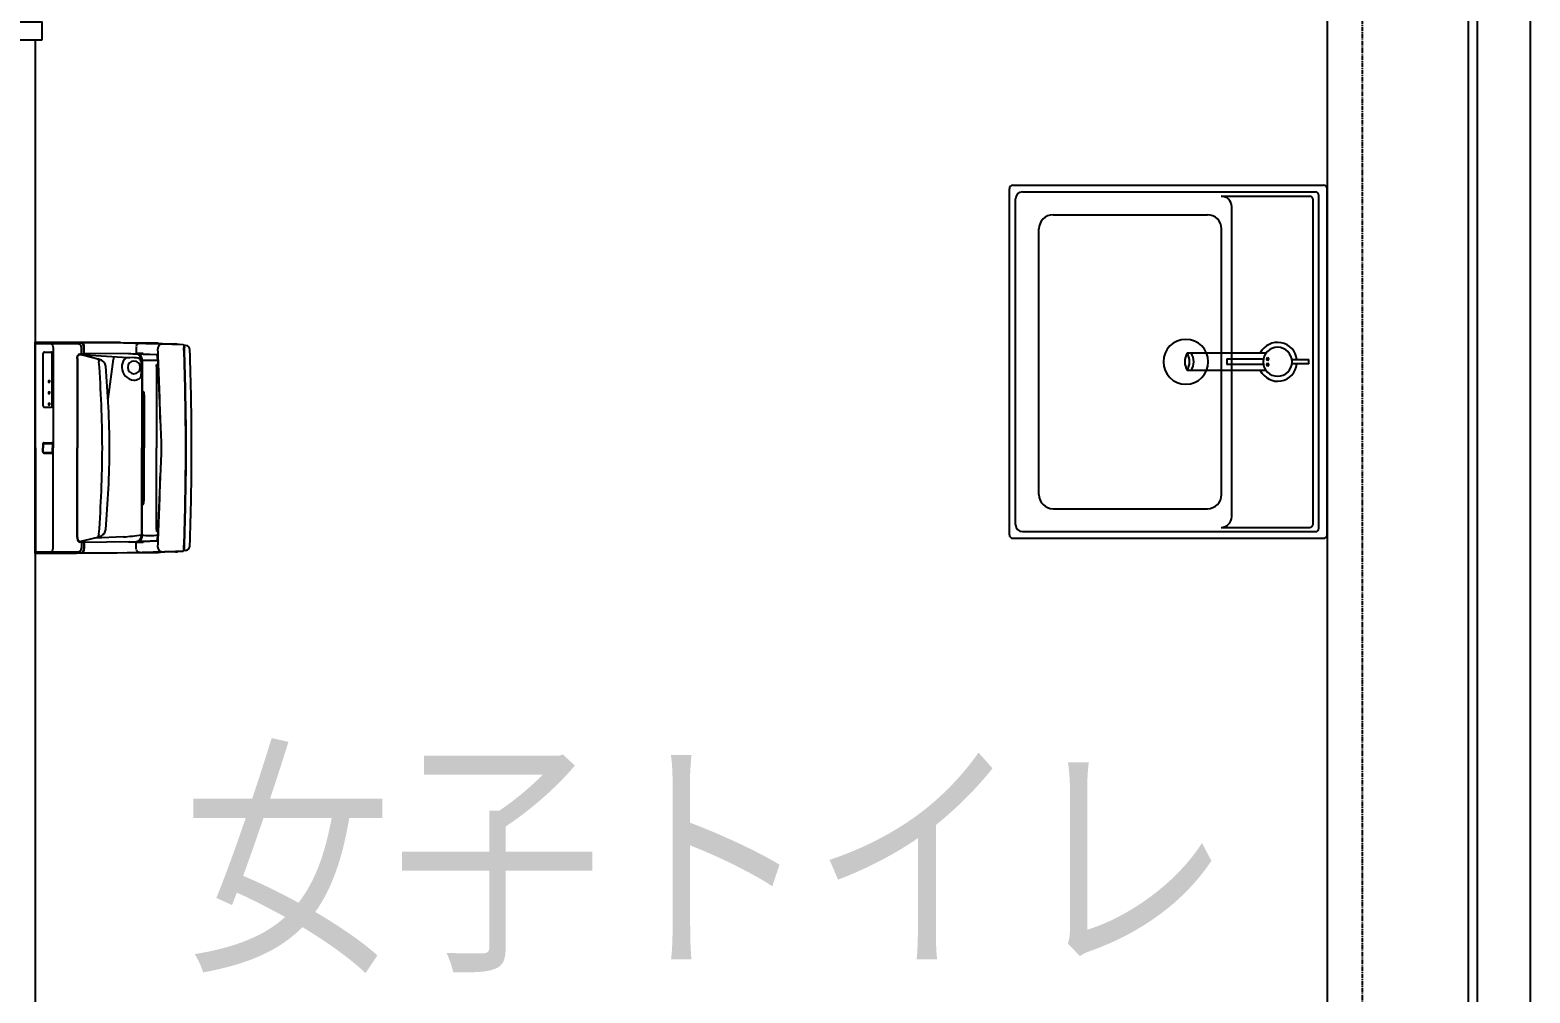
# Model space of a CAD drawing. Header units: millimetres. Extents: x 0 to 181737, y 0 to 59400.
# Drawn here: x 119913 to 122037, y 30973 to 32337 of the extents above; entities that cross this region are included whole.
import ezdxf
from ezdxf.enums import TextEntityAlignment as Align

# ---------------------------------------------------------------- set-up
doc = ezdxf.new("R2010")
doc.units = ezdxf.units.MM
doc.header["$LTSCALE"] = 0.2
doc.linetypes.add('CENTER', pattern=[50.8, 31.75, -6.35, 6.35, -6.35])
for name, color, linetype in [('A_室名', 8, 'Continuous'), ('A_建築', 8, 'Continuous'), ('A_建築（什器）', 8, 'Continuous'), ('A_建築（軽鉄下地）', 8, 'Continuous')]:
    doc.layers.add(name, color=color, linetype=linetype)
doc.layers.add('A_通芯', color=8, linetype='CENTER', plot=False)
doc.styles.get("Standard").update_dxf_attribs({"font": 'simplex.shx', "width": 0.8, "bigfont": 'extfont2.shx'})

msp = doc.modelspace()

# ---------------------------------------------------------------- linework, layer by layer
at = {"layer": 'A_建築'}
for p, q in [((121950, 33275), (121950, 29077.5)), ((119920, 32323), (119920, 29205))]:
    msp.add_line(p, q, dxfattribs=at)
msp.add_lwpolyline([(119930, 32323), (119930, 32348), (119884, 32348), (119884, 32363), (119844, 32363), (119844, 32348), (119810, 32348), (119810, 32323), (119930, 32323)], dxfattribs=at)
at = {"layer": 'A_建築（什器）'}
msp.add_line((121750, 33275), (121750, 30945), dxfattribs=at)
at = {"layer": 'A_建築（什器）', "linetype": 'Continuous'}
for p, q in [((121300, 31622.09), (121300, 32112.09)), ((121305, 32117.09), (121742, 32117.09)), ((121315, 32117.09), (121745, 32117.09)), ((121318.7, 32107.69), (121733.5, 32107.69)), ((121750, 31622.09), (121750, 32112.09)), ((121308.7, 31636.49), (121308.7, 32097.69)), ((121600, 32101.63), (121725.5, 32101.63)), ((121615, 31647.55), (121615, 32086.63)), ((121730.5, 31637.55), (121730.5, 32096.63)), ((121738.5, 31631.49), (121738.5, 32102.69)), ((121361.86, 32075.22), (121580.64, 32075.22)), ((121341.86, 31678.96), (121341.86, 32055.22)), ((121600.64, 31678.96), (121600.64, 32055.22)), ((121551.87, 31879.59), (121663.75, 31879.59)), ((121663.75, 31854.59), (121551.87, 31854.59)), ((121608.2, 31871.09), (121659.89, 31871.09)), ((121659.89, 31863.09), (121608.2, 31863.09)), ((121700.28, 31870.09), (121724.18, 31870.09)), ((121724.18, 31864.09), (121700.28, 31864.09)), ((121724.18, 31864.09), (121724.18, 31870.09)), ((121361.86, 31658.96), (121580.64, 31658.96)), ((121305, 31617.09), (121742, 31617.09)), ((121315, 31617.09), (121745, 31617.09)), ((121318.7, 31626.49), (121733.5, 31626.49)), ((121600, 31632.55), (121725.5, 31632.55))]:
    msp.add_line(p, q, dxfattribs=at)
at = {"layer": 'A_建築（什器）', "linetype": 'ByBlock', "lineweight": -2}
for p, q in [((119920, 31894.59), (119920.01, 31894.7)), ((119920, 31595.59), (119920, 31894.59)), ((119920, 31894.58), (119920, 31745.09)), ((119920, 31893.68), (119920.01, 31893.78)), ((119920.01, 31894.7), (119920.05, 31894.8)), ((119920.05, 31893.9), (119920.01, 31893.79)), ((119920.01, 31893.78), (119920.04, 31893.88)), ((119920.07, 31893.94), (119920.04, 31893.88)), ((119920.05, 31894.8), (119920.11, 31894.9)), ((119920.1, 31893.98), (119920.05, 31893.9)), ((119920.12, 31894), (119920.07, 31893.94)), ((119920.11, 31894.9), (119920.19, 31894.98)), ((119920.17, 31894.05), (119920.12, 31894)), ((119920.24, 31894.1), (119920.17, 31894.05)), ((119920.19, 31894.98), (119920.29, 31895.04)), ((119920.31, 31894.14), (119920.24, 31894.1)), ((119920.29, 31895.04), (119920.39, 31895.07)), ((119920.29, 31892.52), (119920.39, 31892.56)), ((119920.4, 31894.17), (119920.31, 31894.14)), ((119920.39, 31895.07), (119920.5, 31895.09)), ((119920.39, 31892.56), (119920.5, 31892.57)), ((119920.5, 31894.18), (119920.4, 31894.17)), ((119920.5, 31892.57), (119920.5, 31895.09)), ((120094.5, 31893.57), (119920.5, 31895.08)), ((119920.65, 31892.57), (119920.5, 31895.08)), ((119920.51, 31892.55), (119920.5, 31892.57)), ((119920.52, 31892.51), (119920.51, 31892.55)), ((119920.58, 31893.78), (119970.31, 31893.31)), ((119967.24, 31892.58), (119920.63, 31892.82)), ((119920.64, 31745.09), (119920.65, 31892.57)), ((119981.18, 31892.34), (119920.65, 31892.57)), ((119940.5, 31895.09), (120041.02, 31895.09)), ((119970.25, 31893.32), (119967.24, 31892.58)), ((119982.77, 31893.62), (119983.53, 31893.9)), ((119983.46, 31893.89), (119985.39, 31893.97)), ((120045.32, 31893.58), (119985.39, 31893.97)), ((119920, 31892.07), (119920.01, 31892.18)), ((119920, 31886.39), (119920.01, 31886.43)), ((119920.01, 31892.18), (119920.05, 31892.29)), ((119920.01, 31886.43), (119920.05, 31886.47)), ((119920.05, 31892.29), (119920.11, 31892.38)), ((119920.05, 31886.47), (119920.11, 31886.5)), ((119920.11, 31892.38), (119920.19, 31892.46)), ((119920.11, 31886.5), (119920.2, 31886.53)), ((119920.19, 31892.46), (119920.29, 31892.52)), ((119920.2, 31886.53), (119920.3, 31886.54)), ((119920.3, 31886.54), (119920.41, 31886.56)), ((119920.41, 31886.56), (119920.52, 31886.56)), ((119920.52, 31892.42), (119920.52, 31892.51)), ((119920.54, 31892.26), (119920.52, 31892.42)), ((119920.52, 31886.56), (119920.64, 31886.55)), ((119920.55, 31892.03), (119920.54, 31892.26)), ((119920.56, 31891.71), (119920.55, 31892.03)), ((119920.58, 31891.32), (119920.56, 31891.71)), ((119920.59, 31890.87), (119920.58, 31891.32)), ((119920.6, 31890.35), (119920.59, 31890.87)), ((119920.61, 31889.72), (119920.6, 31890.35)), ((119920.62, 31888.98), (119920.61, 31889.72)), ((119920.63, 31887.32), (119920.62, 31888.98)), ((119920.64, 31745.09), (119920.63, 31887.32)), ((119931.46, 31804.68), (119931.46, 31878.75)), ((119933.28, 31880.68), (119942.23, 31880.67)), ((119944.05, 31804.68), (119944.05, 31878.75)), ((119945.44, 31886.94), (119945.5, 31745.09)), ((119945.44, 31886.94), (119945.5, 31745.1)), ((119979.47, 31871.69), (119979.35, 31745.09)), ((119979.87, 31871.65), (119979.47, 31871.74)), ((119979.87, 31871.65), (119979.87, 31745.09)), ((119983.41, 31878.36), (119985.16, 31878.2)), ((119983.83, 31877.48), (119989.21, 31876.43)), ((119985.44, 31878.21), (119988.85, 31878.93)), ((119985.53, 31878.57), (119985.53, 31886.54)), ((119988.84, 31878.31), (119988.88, 31880.16)), ((120053.35, 31878.13), (119988.85, 31878.93)), ((119988.97, 31881.03), (119988.98, 31887.51)), ((119988.97, 31881.03), (119989.62, 31880.48)), ((119989.21, 31876.43), (120008.6, 31871.32)), ((119989.63, 31880.47), (119989.6, 31887.69)), ((120051.14, 31872.64), (119990.69, 31876.27)), ((120063.33, 31888.16), (120063.28, 31879.15)), ((120073.14, 31878.86), (120063.28, 31879.31)), ((120073.46, 31877.59), (120064.08, 31877.68)), ((120073.1, 31878.1), (120073.14, 31878.86)), ((120092.02, 31877.14), (120073.1, 31878.1)), ((120092.07, 31876.79), (120073.46, 31877.59)), ((120133.22, 31890.23), (120130.68, 31890.48)), ((120023.34, 31814.29), (120030.87, 31870.62)), ((120070.23, 31867.53), (120070.16, 31849.43)), ((120071, 31868.85), (120070.98, 31745.11)), ((120071.84, 31868.89), (120071.84, 31822.98)), ((120091.72, 31860.51), (120091.72, 31745.09)), ((120094.01, 31863.09), (120092.35, 31863.09)), ((120071.4, 31819.31), (120071.4, 31745.09)), ((120074.24, 31819.32), (120074.24, 31745.09)), ((119933.28, 31802.79), (119942.23, 31802.8)), ((119920, 31595.59), (119920, 31745.09)), ((119920.64, 31745.09), (119920.65, 31597.61)), ((119930.7, 31750.59), (119930.85, 31750.59)), ((119930.7, 31750.58), (119930.7, 31745.08)), ((119930.7, 31739.59), (119930.7, 31745.09)), ((119930.85, 31750.59), (119930.85, 31745.08)), ((119930.85, 31739.59), (119930.85, 31745.09)), ((119931, 31750.59), (119931.54, 31750.59)), ((119931, 31750.58), (119931, 31745.08)), ((119931, 31739.59), (119931, 31745.09)), ((119931.11, 31750.58), (119931.11, 31745.08)), ((119931.11, 31739.59), (119931.11, 31745.09)), ((119931.54, 31750.59), (119931.55, 31745.08)), ((119931.54, 31739.59), (119931.55, 31745.09)), ((119931.54, 31739.59), (119931.55, 31745.09)), ((119932.51, 31752.39), (119943.69, 31752.39)), ((119932.51, 31752.39), (119932.51, 31752.24)), ((119932.51, 31752.24), (119943.69, 31752.24)), ((119932.51, 31752.09), (119943.69, 31752.09)), ((119932.51, 31752.09), (119932.51, 31751.55)), ((119932.51, 31751.98), (119943.69, 31751.98)), ((119932.55, 31751.55), (119943.65, 31751.55)), ((119943.69, 31752.39), (119943.69, 31752.24)), ((119943.69, 31752.09), (119943.69, 31751.55)), ((119944.66, 31750.59), (119944.66, 31745.09)), ((119945.2, 31750.59), (119944.66, 31750.59)), ((119944.66, 31739.59), (119944.66, 31745.08)), ((119945.09, 31750.58), (119945.09, 31745.08)), ((119945.09, 31739.59), (119945.09, 31745.09)), ((119945.2, 31750.58), (119945.2, 31745.08)), ((119945.2, 31739.59), (119945.2, 31745.09)), ((119945.35, 31750.59), (119945.35, 31745.08)), ((119945.5, 31750.59), (119945.35, 31750.59)), ((119945.35, 31739.59), (119945.35, 31745.09)), ((119945.44, 31603.24), (119945.5, 31745.09)), ((119945.44, 31603.24), (119945.5, 31745.08)), ((119945.5, 31750.58), (119945.5, 31745.08)), ((119945.5, 31739.59), (119945.5, 31745.09)), ((119979.47, 31618.49), (119979.35, 31745.09)), ((119979.87, 31618.53), (119979.87, 31745.09)), ((120071, 31621.33), (120070.98, 31745.07)), ((120071.4, 31670.87), (120071.4, 31745.09)), ((120074.24, 31670.86), (120074.24, 31745.09)), ((120091.72, 31629.67), (120091.72, 31745.09)), ((119930.7, 31739.59), (119930.85, 31739.59)), ((119931, 31739.59), (119931.54, 31739.59)), ((119932.51, 31738.08), (119932.51, 31738.63)), ((119932.51, 31738.2), (119943.69, 31738.2)), ((119932.51, 31738.08), (119943.69, 31738.08)), ((119932.51, 31737.78), (119932.51, 31737.93)), ((119932.51, 31737.93), (119943.69, 31737.93)), ((119932.51, 31737.78), (119943.69, 31737.78)), ((119932.55, 31738.63), (119943.65, 31738.63)), ((119943.69, 31738.08), (119943.69, 31738.63)), ((119943.69, 31737.78), (119943.69, 31737.93)), ((119945.2, 31739.59), (119944.66, 31739.59)), ((119945.5, 31739.59), (119945.35, 31739.59)), ((120071.84, 31621.29), (120071.84, 31667.2)), ((119979.87, 31620.33), (119979.47, 31620.12)), ((119989.21, 31613.75), (120008.6, 31618.86)), ((120045.27, 31619.06), (120004.01, 31617.41)), ((120094.01, 31627.09), (120092.35, 31627.09)), ((119920.65, 31597.61), (119920.5, 31595.09)), ((120094.5, 31596.61), (119920.5, 31595.09)), ((119920.58, 31596.4), (119970.31, 31596.87)), ((119967.24, 31597.6), (119920.63, 31597.36)), ((119981.18, 31597.84), (119920.65, 31597.61)), ((119924, 31596.94), (119925.5, 31596.95)), ((119924.3, 31596.57), (119925.2, 31596.57)), ((119927.5, 31596.97), (119929, 31596.98)), ((119927.81, 31596.6), (119928.7, 31596.6)), ((119970.25, 31596.86), (119967.24, 31597.6)), ((119982.77, 31596.56), (119983.53, 31596.28)), ((119983.41, 31611.81), (119985.16, 31611.98)), ((119983.46, 31596.29), (119985.39, 31596.21)), ((119983.83, 31612.7), (119989.21, 31613.75)), ((120045.32, 31596.59), (119985.39, 31596.21)), ((119985.44, 31611.96), (119988.85, 31611.25)), ((119985.53, 31611.61), (119985.53, 31603.64)), ((119988.84, 31611.87), (119988.88, 31610.02)), ((120053.35, 31612.05), (119988.85, 31611.25)), ((119988.97, 31609.15), (119989.62, 31609.7)), ((119988.97, 31609.15), (119988.98, 31602.67)), ((119989.63, 31609.71), (119989.6, 31602.49)), ((120073.14, 31611.32), (120063.28, 31610.87)), ((120063.33, 31602.02), (120063.28, 31611.03)), ((120073.46, 31612.59), (120064.08, 31612.5)), ((120092.02, 31613.04), (120073.1, 31612.08)), ((120073.1, 31612.08), (120073.14, 31611.32)), ((120092.07, 31613.39), (120073.46, 31612.59)), ((120133.22, 31599.95), (120130.68, 31599.7))]:
    msp.add_line(p, q, dxfattribs=at)
for points in [[(119941, 31838.09), (119941, 31840.09), (119939, 31840.09), (119939, 31838.09)], [(119941, 31822.09), (119941, 31824.09), (119939, 31824.09), (119939, 31822.09)], [(119941, 31806.09), (119941, 31808.09), (119939, 31808.09), (119939, 31806.09)]]:
    msp.add_lwpolyline(points, close=True, dxfattribs=at)
at = {"layer": 'A_建築（什器）', "linetype": 'Continuous'}
for centre, radius, start, end in [((121305, 32112.09), 5, 90, 180), ((121318.7, 32097.69), 10, 90, 180), ((121733.5, 32102.69), 5, 0, 90), ((121745, 32112.09), 5, 0, 90), ((121600, 32086.63), 15, 0, 90), ((121725.5, 32096.63), 5, 0, 90), ((121361.86, 32055.22), 20, 90, 180), ((121580.64, 32055.22), 20, 0, 90), ((121550, 31867.09), 31.75, 90, 270), ((121550, 31867.09), 31.75, 0, 90), ((121680, 31867.09), 27.5, 6.26291, 152.96431), ((121573.27, 31867.09), 24.78, 149.71071, 210.28929), ((121530.47, 31867.09), 24.78, 329.71071, 30.28929), ((121536.31, 31867.09), 24.78, 329.71071, 30.28929), ((121680, 31867.09), 20.5, 90, 270), ((121666, 31871.09), 1.7, 90, 270), ((121666, 31871.09), 1.7, 270, 90), ((121680, 31867.09), 20.5, 270, 90), ((121550, 31867.09), 31.75, 270, 0), ((121648, 31867.09), 40, 174.26083, 185.73917), ((121680, 31867.09), 27.5, 207.03569, 353.73709), ((121666, 31863.09), 1.7, 90, 270), ((121666, 31863.09), 1.7, 270, 90), ((121361.86, 31678.96), 20, 180, 270), ((121580.64, 31678.96), 20, 270, 0), ((121600, 31647.55), 15, 270, 0), ((121305, 31622.09), 5, 180, 270), ((121318.7, 31636.49), 10, 180, 270), ((121725.5, 31637.55), 5, 270, 0), ((121733.5, 31631.49), 5, 270, 0), ((121745, 31622.09), 5, 270, 0)]:
    msp.add_arc(centre, radius, start, end, dxfattribs=at)
at = {"layer": 'A_建築（什器）', "linetype": 'ByBlock', "lineweight": -2}
for centre, radius, start, end in [((119920.51, 31894.58), 0.508, 90.40709, 179.09433), ((119920.53, 31892.04), 0.535, 77.65325, 177.50959), ((119920.5, 31893.3), 0.494, 80.78687, 173.76559), ((119983.16, 31886.29), 7.34, 57.85228, 93.01914), ((119983.94, 31887.28), 6.63, 50.50118, 93.56374), ((118298.84, -32360.84), 64278.16, 88.3679564, 88.4430501), ((120067.83, 31888.55), 4.47, 79.51612, 180.6677), ((120114.28, 32044.54), 152.27, 262.53903, 271.79753), ((119933.29, 31878.84), 1.84, 90.47323, 181.5752), ((119942.22, 31878.84), 1.84, 358.4248, 89.52677), ((119980.45, 31887.29), 5.14, 351.61712, 85.83375), ((119985.21, 31880.15), 1.95, 267.22435, 286.69488), ((119987.06, 31878.42), 1.54, 174.6312, 249.96018), ((119983.02, 31888.09), 5.98, 354.4982, 47.8468), ((119983.16, 31888.28), 6.47, 354.72966, 39.47523), ((119991.18, 31878.33), 2.34, 177.63166, 257.81082), ((119987.52, 31880.55), 2.1, 309.27009, 358.08507), ((119992.75, 31880.23), 3.87, 167.95153, 180.96607), ((120037.79, 31870.42), 6.93, 150.69173, 178.28267), ((120051.2, 31866.2), 6.45, 90.56797, 138.53278), ((120056.82, 31816.65), 56.28, 83.19719, 95.79552), ((120053.53, 31758.92), 119.23, 84.92364, 90.49787), ((120065.31, 31879.31), 2.04, 184.29974, 232.81569), ((120063.88, 31866.02), 6.52, 13.38397, 93.4593), ((120066.94, 31879.14), 1.98, 179.01668, 228.86237), ((120056.53, 31866.08), 14.72, 10.65762, 51.88781), ((120068.86, 31879.15), 1.99, 179.1359, 229.16074), ((120060.73, 31868.88), 11.12, 359.70517, 52.09031), ((120073.68, 31878.12), 0.579, 181.88227, 247.39227), ((120091.27, 31875.74), 1.6, 14.7837, 61.68197), ((120091.56, 31875.51), 1.38, 18.64192, 68.19917), ((120071.6, 31869.74), 22.16, 4.3355, 16.79605), ((128893.13, 32191.81), 8805.26, 182.084634, 182.658521), ((120099.71, 31886.24), 5.84, 89.00756, 186.64228), ((116441.77, 31711.11), 3656.3, 1.2064, 2.73477), ((120118.58, 31882.86), 9.51, 64.47007, 87.16231), ((115633.42, 31734.39), 4500.04, 0.1362, 1.94476), ((115458.09, 31732.6), 4675.88, 0.15309, 1.88884), ((120132.89, 31883.82), 6.41, 359.74341, 87.04235), ((115695.97, 31736.68), 4445.77, 0.1084, 1.89632), ((120005.36, 31854.15), 17.45, 43.25576, 78.6144), ((118038.08, 31728.37), 1977.27, 0.48893, 4.02388), ((120009.85, 31860.04), 10.22, 4.63407, 36.47818), ((118573.99, 31734.88), 1451.52, 0.40284, 4.97893), ((120060.44, 31859.9), 17.59, 143.07997, 181.91967), ((120061.59, 31859.69), 18.74, 181.14905, 264.94618), ((120060, 31859.09), 8.88, 90, 270), ((120060, 31859.09), 8.88, 90, 270), ((120060, 31859.09), 8.88, 270, 90), ((120060, 31859.09), 8.88, 270, 90), ((120071.31, 31867.76), 1.09, 106.34374, 179.1385), ((120081.48, 31578.04), 290.96, 87.57296, 92.06365), ((120059.11, 31858.55), 17.55, 272.71544, 297.88788), ((120063.45, 31848.59), 6.76, 304.89075, 7.12218), ((119933.29, 31804.63), 1.84, 178.4248, 269.52677), ((119942.22, 31804.63), 1.84, 270.47323, 1.5752), ((119178.99, 31724.52), 920.47, 1.27566, 3.96045), ((119932.51, 31750.59), 1.81, 90, 180.03705), ((119932.51, 31750.59), 1.66, 90, 180.56182), ((119932.51, 31750.59), 1.51, 90, 180.04443), ((119932.51, 31750.59), 1.39, 90, 180.13814), ((119932.51, 31750.59), 0.962, 87.11525, 180), ((119943.69, 31750.59), 0.962, 0, 92.88475), ((119943.69, 31750.59), 1.81, 359.96295, 90), ((119943.69, 31750.59), 1.66, 359.43818, 90), ((119943.69, 31750.59), 1.51, 359.95557, 90), ((119943.69, 31750.59), 1.39, 359.86186, 90), ((118038.08, 31761.81), 1977.27, 355.97612, 359.51107), ((118573.99, 31755.3), 1451.52, 355.02107, 359.59716), ((119178.99, 31765.66), 920.47, 356.03955, 358.72434), ((115633.42, 31755.79), 4500.04, 358.05524, 359.8638), ((115458.09, 31757.58), 4675.88, 358.11116, 359.84691), ((115695.97, 31753.5), 4445.77, 358.10368, 359.8916), ((119932.51, 31739.59), 1.81, 179.96295, 270), ((119932.51, 31739.59), 1.66, 179.43818, 270), ((119932.51, 31739.59), 1.51, 179.95557, 270), ((119932.51, 31739.59), 1.39, 179.86186, 270), ((119932.51, 31739.59), 0.962, 180, 272.88475), ((119943.69, 31739.59), 0.962, 267.11525, 0), ((119943.69, 31739.59), 1.66, 270, 0.56182), ((119943.69, 31739.59), 1.39, 270, 0.13814), ((119943.69, 31739.59), 1.81, 270, 0.03705), ((119943.69, 31739.59), 1.51, 270, 0.04443), ((128893.13, 31298.37), 8805.26, 177.341479, 177.915366), ((116441.77, 31779.07), 3656.3, 357.26523, 358.7936), ((120005.36, 31636.03), 17.45, 281.3856, 316.74424), ((120009.85, 31630.14), 10.22, 323.52182, 355.36593), ((120023.73, 31909.93), 291.66, 274.23554, 279.19239), ((120056.53, 31624.1), 14.72, 308.11219, 349.34238), ((120060.73, 31621.3), 11.12, 307.90969, 0.29483), ((120071.24, 31622.3), 0.952, 197.22653, 255.58565), ((120081.48, 31912.14), 290.96, 267.93635, 272.42704), ((120071.6, 31620.44), 22.16, 343.20395, 355.6645), ((119920.53, 31598.14), 0.535, 182.49041, 282.34675), ((119920.51, 31595.6), 0.508, 180.90567, 269.59291), ((119920.5, 31596.88), 0.494, 186.23441, 279.21313), ((119924.3, 31596.88), 0.31, 168.87458, 269.7147), ((119925.2, 31596.88), 0.31, 270.2853, 11.12542), ((119927.8, 31596.91), 0.31, 168.87458, 269.7147), ((119928.7, 31596.91), 0.31, 270.2853, 11.12542), ((119980.45, 31602.89), 5.14, 274.16625, 8.38288), ((119983.16, 31603.89), 7.34, 266.98086, 302.14772), ((119983.94, 31602.9), 6.63, 266.43626, 309.49882), ((119985.21, 31610.03), 1.95, 73.30512, 92.77565), ((119987.06, 31611.75), 1.54, 110.03982, 185.3688), ((119983.02, 31602.09), 5.98, 312.1532, 5.5018), ((119983.16, 31601.9), 6.47, 320.52477, 5.27034), ((119991.18, 31611.85), 2.34, 102.18918, 182.36834), ((119987.52, 31609.63), 2.1, 1.91493, 50.72991), ((119992.75, 31609.95), 3.87, 179.03393, 192.04847), ((118298.84, 95851.02), 64278.16, 271.5569499, 271.6320436), ((120053.53, 31731.26), 119.23, 269.50213, 275.07636), ((120065.31, 31610.87), 2.04, 127.18431, 175.70026), ((120067.83, 31601.63), 4.47, 179.3323, 280.48388), ((120066.94, 31611.04), 1.98, 131.13763, 180.98332), ((120068.86, 31611.03), 1.99, 130.83926, 180.8641), ((120073.68, 31612.06), 0.579, 112.60773, 178.11773), ((120091.27, 31614.44), 1.6, 298.31803, 345.2163), ((120091.56, 31614.67), 1.38, 291.80083, 341.35808), ((120099.71, 31603.94), 5.84, 173.35772, 270.99244), ((120114.28, 31445.64), 152.27, 88.20247, 97.46097), ((120118.58, 31607.32), 9.51, 272.83769, 295.52993), ((120132.89, 31606.36), 6.41, 272.95765, 0.25659)]:
    msp.add_arc(centre, radius, start, end, dxfattribs=at)
at = {"layer": 'A_建築（什器）', "linetype": 'ByBlock', "lineweight": -2, "extrusion": (0, 0, -1)}
for centre, major_axis, ratio, start_param, end_param in [((119943.19, 31886.89), (0.02, 5.59), 0.4038952, 6.2831853, 7.8892127), ((119983.28, 31871.68), (0.01, 6.69), 0.5694296, 4.7124069, 6.4000992), ((119983.75, 31871.57), (0.01, 5.91), 0.6564156, 4.6857901, 6.5132442), ((120008.28, 31866.56), (-0.03, -4.81), 0.4612645, 3.2485398, 4.6219709), ((120129.52, 31886.69), (0.01, 4.55), 0.4182143, 0, 1.5648214), ((120129.52, 31886.69), (-0.01, -4.55), 0.2954572, 3.1415927, 4.6198467), ((120092.34, 31860.51), (0.01, 2.58), 0.2395305, 4.6700142, 6.2831853), ((120072.82, 31819.31), (0, 5.78), 0.2448108, 4.7063237, 7.8537999)]:
    msp.add_ellipse(centre, major_axis=major_axis, ratio=ratio, start_param=start_param, end_param=end_param, dxfattribs=at)
at = {"layer": 'A_建築（什器）', "linetype": 'ByBlock', "lineweight": -2}
for centre, major_axis, ratio, start_param, end_param in [((120072.82, 31670.87), (0, -5.78), 0.2448108, 4.7063237, 7.8537999), ((119983.28, 31618.5), (0.01, -6.69), 0.5694296, 4.7124069, 6.3812621), ((119983.75, 31618.61), (0.01, -5.91), 0.6564156, 4.6857901, 6.5132442), ((120008.28, 31623.62), (-0.03, 4.81), 0.4612645, 3.2485398, 4.6219709), ((120092.34, 31629.67), (0.01, -2.58), 0.2395305, 4.6700142, 6.2831853), ((119943.19, 31603.29), (0.02, -5.59), 0.4038952, 6.2831853, 7.8892127), ((120129.52, 31603.49), (0.01, -4.55), 0.4182143, 0, 1.5648214), ((120129.52, 31603.49), (-0.01, 4.55), 0.2954572, 3.1415927, 4.6198467)]:
    msp.add_ellipse(centre, major_axis=major_axis, ratio=ratio, start_param=start_param, end_param=end_param, dxfattribs=at)
at = {"layer": 'A_建築（軽鉄下地）', "color": 8, "ltscale": 50}
for p, q in [((121962.5, 33275), (121962.5, 29077.5)), ((122037.5, 33275), (122037.5, 29077.5))]:
    msp.add_line(p, q, dxfattribs=at)
at = {"layer": 'A_通芯', "color": 8}
msp.add_lwpolyline([(121800, 14565.35), (121800, 46450.31)], dxfattribs=at)

# ---------------------------------------------------------------- texts
at = {"layer": 'A_室名', "width": 0.9}
msp.add_text('女子トイレ', height=300, dxfattribs=at).set_placement((120128.85, 31302.94), align=Align.TOP_LEFT)

doc.saveas('drawing.dxf')
